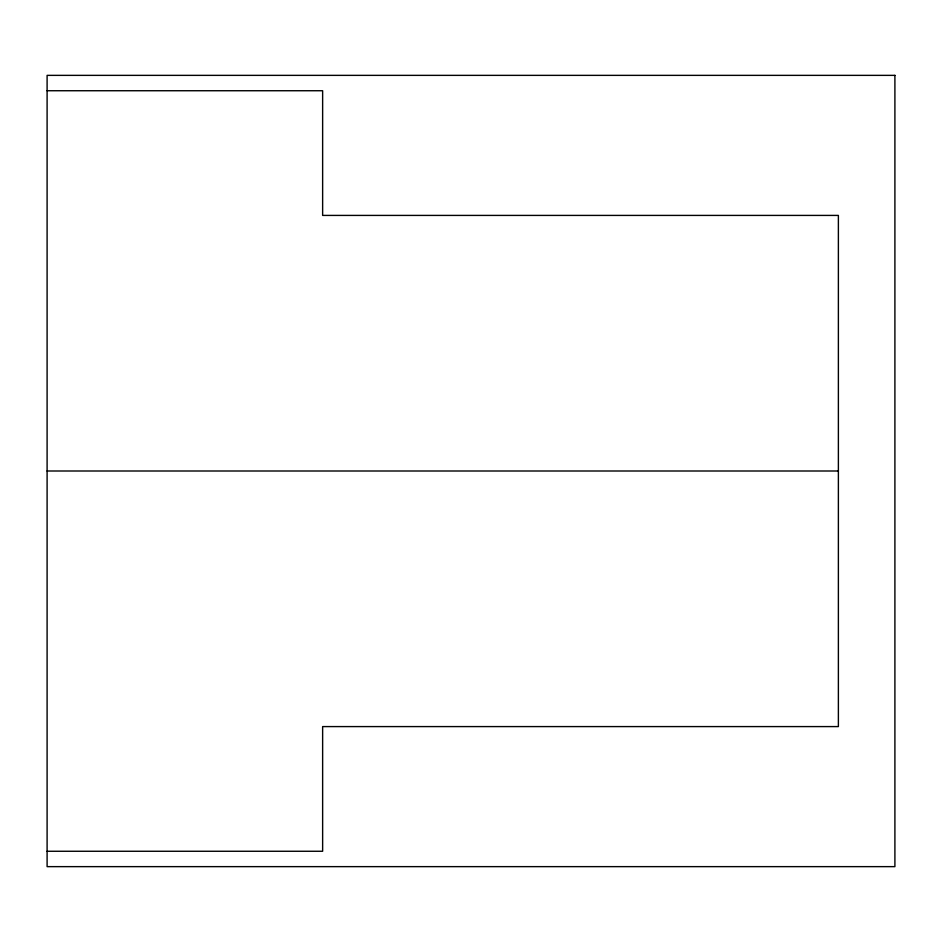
<?xml version="1.0" encoding="UTF-8"?>
<svg xmlns="http://www.w3.org/2000/svg" width="942" height="942" viewBox="0 0 942 942"><rect width="100%" height="100%" fill="white"/><g stroke="black" fill="none" stroke-linecap="round" stroke-linejoin="round"><path stroke-width="1.41" d="M47.1 90.738L322.635 90.738L322.635 215.412L838.38 215.412L838.38 726.588L322.635 726.588L322.635 851.262L47.1 851.262M47.1 471L838.38 471M894.9 75.36L47.1 75.36L47.1 866.64L894.9 866.64L894.9 75.36"/></g></svg>
